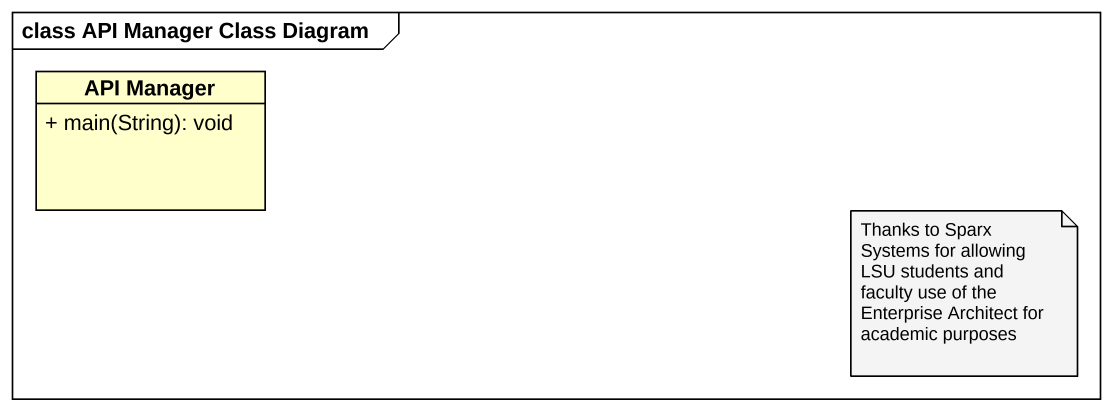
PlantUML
@startuml
mainframe class API Manager Class Diagram
hide circle
hide empty members
skinparam classAttributeIconSize 0
class "API Manager" as API_Manager {
  + main(String): void
}
note as N1
  Thanks to Sparx Systems for allowing LSU students and faculty use of the Enterprise Architect for academic purposes
end note
@enduml
